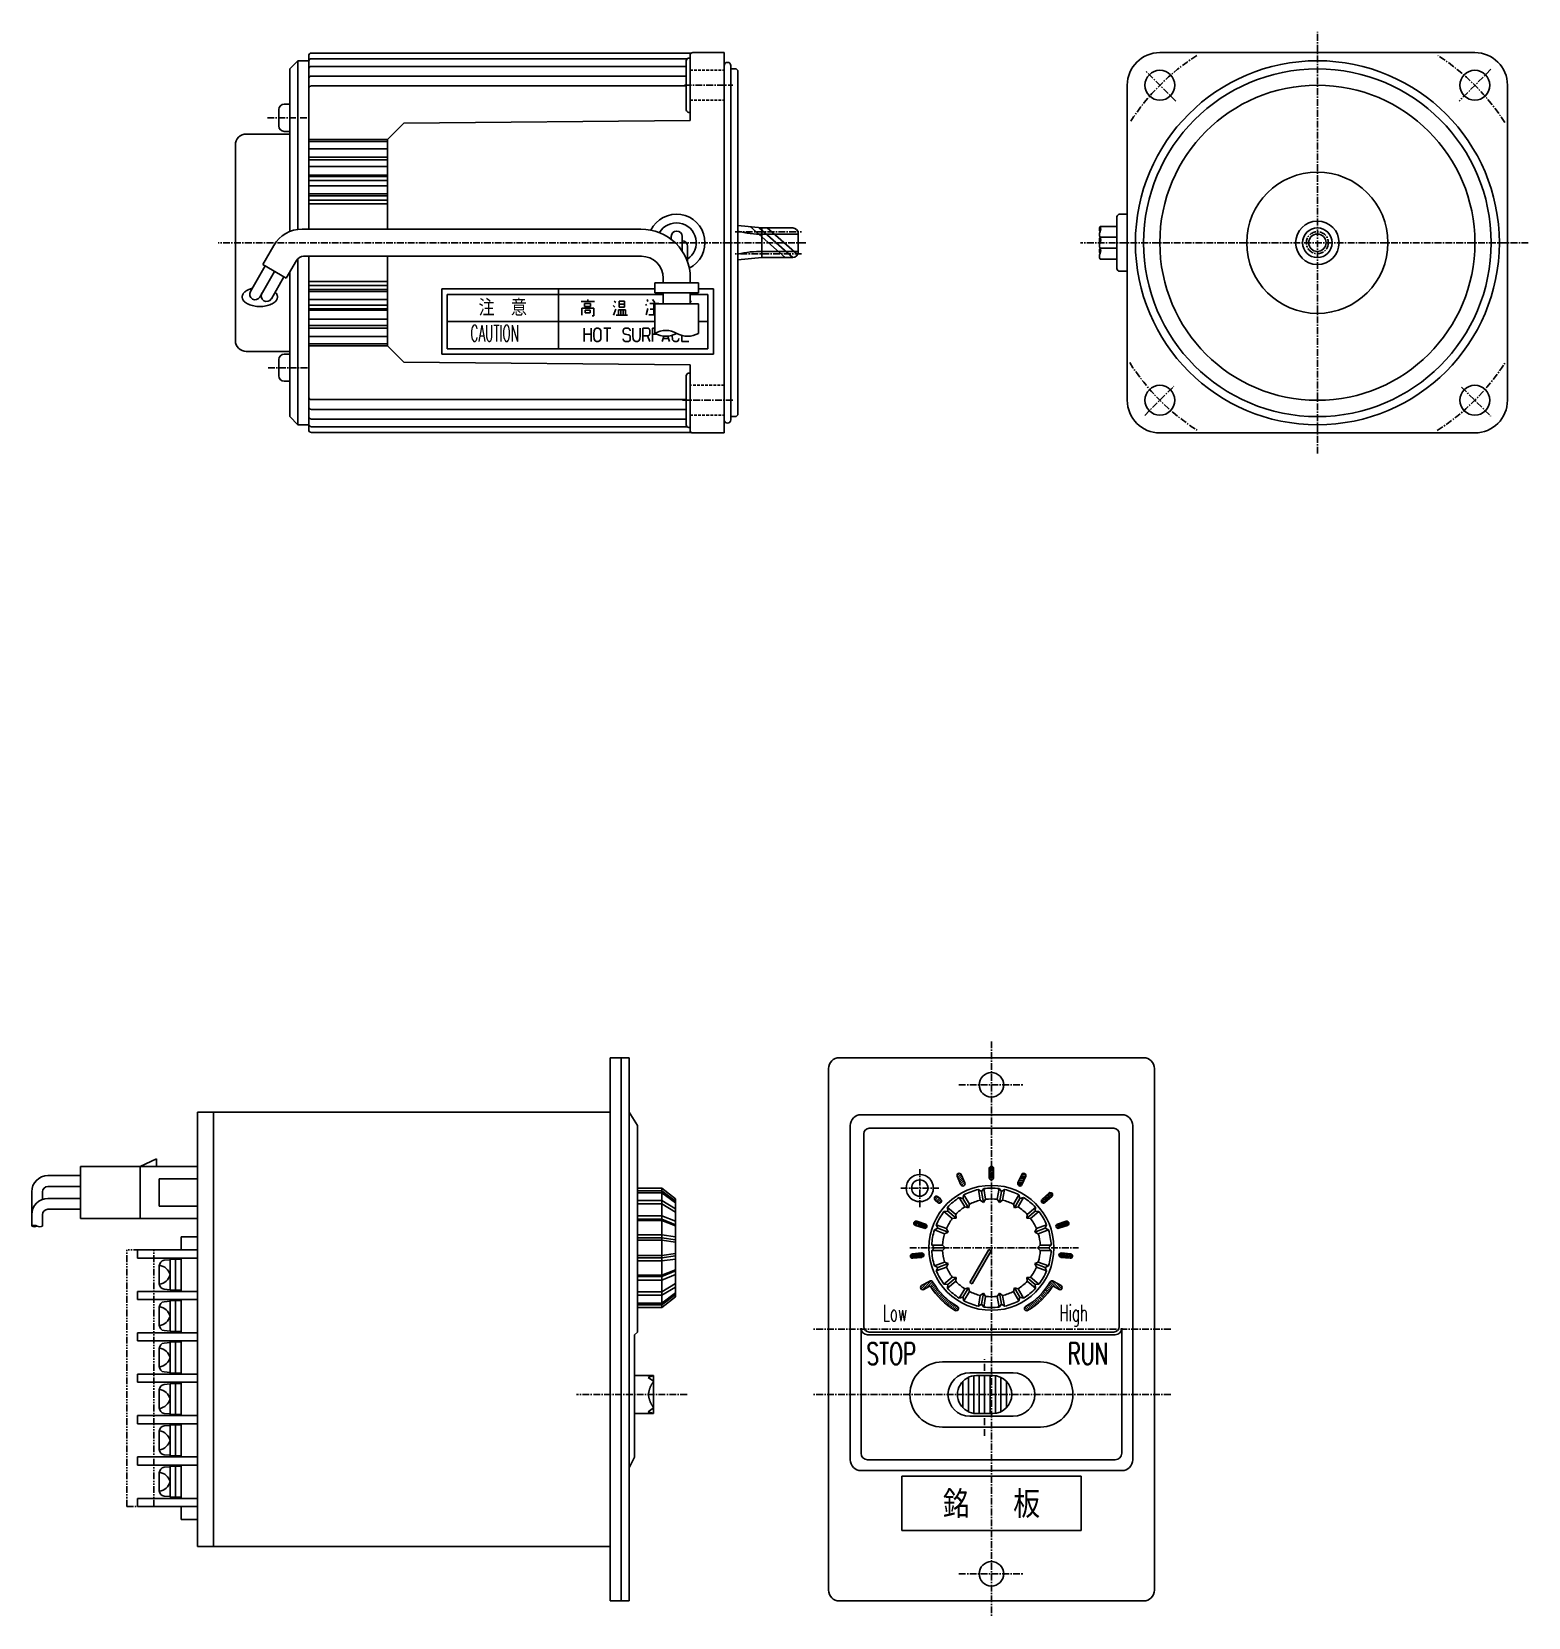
# Model space of a CAD drawing. Extents: x 10 to 447, y 10 to 423.
# Drawn here: x 171.7 to 447.2, y 131.6 to 423.5 of the extents above; entities that cross this region are included whole.
import ezdxf
from ezdxf.enums import TextEntityAlignment as Align

# ---------------------------------------------------------------- set-up
doc = ezdxf.new("R2010")
doc.units = 0
for name, pattern in [('CENTER', [2, 1.25, -0.25, 0.25, -0.25]), ('DASHED', [0.75, 0.5, -0.25]), ('PHANTOM', [2.5, 1.25, -0.25, 0.25, -0.25, 0.25, -0.25])]:
    doc.linetypes.add(name, pattern=pattern)
doc.layers.get('0').update_dxf_attribs({"linetype": 'CONTINUOUS'})
doc.layers.add('CENTER', color=1, linetype='CENTER')
doc.styles.get("Standard").update_dxf_attribs({"font": 'txt.shx', "bigfont": 'bigfont.shx'})

msp = doc.modelspace()

# ---------------------------------------------------------------- linework, layer by layer
at = {"color": 7, "linetype": 'CONTINUOUS'}
for p, q in [((220.72, 418.13), (219.22, 416.63)), ((220.72, 418.13), (220.72, 387.08)), ((220.72, 418.13), (222.72, 418.13)), ((222.72, 419.05), (222.72, 387.13)), ((223.22, 419.55), (293.16, 419.55)), ((292.4, 418.5), (223.22, 418.5)), ((292.22, 418.12), (292.22, 409.12)), ((292.92, 418.62), (292.72, 418.62)), ((292.92, 419.13), (292.92, 407.13)), ((299.22, 419.63), (293.42, 419.63)), ((299.22, 349.63), (299.22, 419.63)), ((379.41, 419.63), (437.41, 419.63)), ((219.22, 386.68), (219.22, 416.63)), ((223.22, 417.08), (292.22, 417.08)), ((292.22, 415.31), (223.22, 415.31)), ((300.42, 417.23), (300.42, 352.03)), ((301.42, 416.63), (300.42, 416.63)), ((301.72, 416.33), (301.42, 416.63)), ((301.72, 416.33), (301.72, 352.93)), ((292.22, 413.51), (223.22, 413.51)), ((373.41, 355.63), (373.41, 413.63)), ((443.41, 413.63), (443.41, 355.63)), ((217.22, 406.13), (217.22, 409.13)), ((219.22, 410.13), (218.22, 410.13)), ((292.92, 408.62), (292.72, 408.62)), ((237.22, 403.63), (240.22, 406.63)), ((292.92, 407.13), (240.22, 406.63)), ((219.22, 404.63), (211.22, 404.63)), ((218.22, 405.13), (219.22, 405.13)), ((237.22, 403.62), (222.72, 403.62)), ((237.22, 403.24), (222.72, 403.24)), ((237.22, 403.63), (237.22, 387.13)), ((209.22, 366.63), (209.22, 402.63)), ((237.22, 401.89), (222.72, 401.89)), ((237.22, 400.37), (222.72, 400.37)), ((237.22, 399.88), (222.72, 399.88)), ((237.22, 398.67), (222.72, 398.67)), ((237.22, 397.07), (222.72, 397.07)), ((237.22, 396.81), (222.72, 396.81)), ((237.22, 396.09), (222.72, 396.09)), ((237.22, 395.08), (222.72, 395.08)), ((237.22, 393.61), (222.72, 393.61)), ((237.22, 393.26), (222.72, 393.26)), ((237.22, 392.48), (222.72, 392.48)), ((237.22, 391.78), (222.72, 391.78)), ((371.51, 379.88), (371.51, 389.38)), ((373.41, 389.88), (372.01, 389.88)), ((221.5, 387.13), (283.89, 387.13)), ((289.47, 385.79), (289.47, 385.25)), ((291.47, 383.1), (291.47, 385.79)), ((306.12, 387.35), (301.72, 387.78)), ((306.12, 387.35), (306.12, 381.91)), ((306.12, 387.35), (311.82, 387.35)), ((312.82, 386.35), (312.82, 382.91)), ((371.51, 387.63), (368.41, 387.63)), ((371.51, 385.63), (368.41, 385.63)), ((214.27, 380.6), (216.3, 384.13)), ((292.47, 384.01), (292.47, 381.09)), ((368.41, 383.63), (371.51, 383.63)), ((211.98, 375.64), (214.7, 380.35)), ((214.27, 380.6), (218.6, 378.1)), ((218.6, 378.1), (220.49, 381.38)), ((220.72, 381.69), (220.72, 351.13)), ((221.79, 382.13), (283.97, 382.13)), ((222.72, 382.13), (222.72, 350.21)), ((237.22, 382.13), (237.22, 365.63)), ((301.72, 381.47), (306.12, 381.91)), ((306.12, 381.91), (311.82, 381.91)), ((368.41, 381.63), (371.51, 381.63)), ((213.71, 374.64), (216.43, 379.35)), ((218.17, 378.35), (215.84, 374.32)), ((219.22, 352.63), (219.22, 379.19)), ((222.72, 377.47), (237.22, 377.47)), ((222.72, 376.78), (237.22, 376.78)), ((286.47, 377.24), (294.47, 377.24)), ((286.47, 375.41), (286.47, 377.24)), ((287.97, 378.13), (287.97, 377.24)), ((292.97, 378.13), (292.97, 377.24)), ((294.47, 375.41), (294.47, 377.24)), ((373.41, 379.38), (372.01, 379.38)), ((222.72, 376), (237.22, 376)), ((222.72, 375.64), (237.22, 375.64)), ((222.72, 374.17), (237.22, 374.17)), ((247.22, 364.13), (247.22, 376.13)), ((247.22, 376.13), (286.47, 376.13)), ((248.22, 365.13), (248.22, 375.13)), ((248.22, 375.13), (287.97, 375.13)), ((286.47, 375.41), (294.47, 375.41)), ((287.97, 373.41), (287.97, 375.41)), ((292.97, 373.41), (292.97, 375.41)), ((292.97, 375.13), (296.22, 375.13)), ((294.47, 376.13), (297.22, 376.13)), ((296.22, 365.13), (296.22, 375.13)), ((297.22, 376.13), (297.22, 364.13)), ((222.72, 373.16), (237.22, 373.16)), ((222.72, 372.45), (237.22, 372.45)), ((222.72, 372.19), (237.22, 372.19)), ((286.47, 367.95), (286.47, 373.41)), ((286.47, 373.41), (294.47, 373.41)), ((294.47, 367.95), (294.47, 373.41)), ((222.72, 370.59), (237.22, 370.59)), ((222.72, 369.38), (237.22, 369.38)), ((222.72, 368.89), (237.22, 368.89)), ((294.47, 370.13), (296.22, 370.13)), ((222.72, 367.36), (237.22, 367.36)), ((222.72, 366.01), (237.22, 366.01)), ((222.72, 365.63), (237.22, 365.63)), ((237.22, 365.63), (240.22, 362.63)), ((296.22, 365.13), (248.22, 365.13)), ((219.22, 364.63), (211.22, 364.63)), ((217.22, 360.13), (217.22, 363.13)), ((218.22, 364.13), (219.22, 364.13)), ((240.22, 362.63), (292.92, 362.13)), ((297.22, 364.13), (247.22, 364.13)), ((292.92, 350.13), (292.92, 362.13)), ((219.22, 359.13), (218.22, 359.13)), ((292.22, 360.14), (292.22, 351.14)), ((292.72, 360.64), (292.92, 360.64)), ((292.22, 355.75), (223.22, 355.75)), ((292.22, 353.94), (223.22, 353.94)), ((219.22, 352.63), (220.72, 351.13)), ((222.72, 351.13), (220.72, 351.13)), ((223.21, 352.18), (292.22, 352.18)), ((223.21, 350.76), (292.4, 350.76)), ((292.72, 350.64), (292.92, 350.64)), ((300.42, 352.63), (301.42, 352.63)), ((301.72, 352.93), (301.42, 352.63)), ((223.21, 349.71), (293.16, 349.71)), ((299.22, 349.63), (293.42, 349.63)), ((437.41, 349.63), (379.41, 349.63)), ((281.72, 234.63), (278.22, 234.63)), ((278.22, 234.63), (278.22, 134.63)), ((280.22, 234.63), (280.22, 134.63)), ((281.72, 134.63), (281.72, 234.63)), ((376.41, 234.63), (320.41, 234.63)), ((318.41, 232.63), (318.41, 136.63)), ((378.41, 136.63), (378.41, 232.63)), ((278.22, 224.63), (202.22, 224.63)), ((202.22, 224.63), (202.22, 144.63)), ((205.22, 224.63), (205.22, 144.63)), ((281.72, 224.63), (283.22, 222.13)), ((283.22, 222.13), (283.22, 184.13)), ((322.41, 222.13), (322.41, 160.63)), ((324.41, 224.13), (372.41, 224.13)), ((374.41, 222.13), (374.41, 160.63)), ((324.91, 220.63), (324.91, 185.13)), ((370.91, 221.63), (325.91, 221.63)), ((371.91, 220.63), (371.91, 185.13)), ((194.72, 216.03), (191.72, 214.63)), ((194.72, 214.63), (194.72, 216.03)), ((180.72, 214.63), (191.72, 214.63)), ((180.72, 205.03), (180.72, 214.63)), ((202.22, 214.63), (191.72, 214.63)), ((191.72, 205.03), (191.72, 214.63)), ((342.08, 212.87), (342.57, 213.35)), ((342.21, 212.57), (342.81, 213.18)), ((343.53, 211.57), (342.84, 213.13)), ((348.01, 214.3), (348.65, 214.54)), ((348.01, 213.97), (348.81, 214.28)), ((348.01, 212.53), (348.01, 214.23)), ((348.01, 213.65), (348.81, 213.96)), ((348.01, 213.33), (348.81, 213.64)), ((348.01, 213.01), (348.81, 213.32)), ((348.81, 212.53), (348.81, 214.23)), ((353.29, 211.57), (353.98, 213.13)), ((354.02, 213.19), (354.7, 213.15)), ((174.72, 212.93), (180.72, 212.93)), ((180.72, 210.93), (174.72, 210.93)), ((195.22, 212.33), (202.22, 212.33)), ((195.22, 207.33), (195.22, 212.33)), ((280.22, 188.63), (280.22, 210.63)), ((283.22, 210.63), (287.72, 210.63)), ((287.72, 210.63), (290.22, 208.63)), ((287.72, 188.63), (287.72, 210.63)), ((342.8, 211.25), (342.1, 212.8)), ((342.34, 212.28), (342.94, 212.88)), ((342.47, 211.98), (343.08, 212.59)), ((342.6, 211.69), (343.21, 212.3)), ((342.73, 211.4), (343.34, 212)), ((342.88, 211.12), (343.47, 211.71)), ((343.2, 211.01), (343.56, 211.37)), ((346.01, 210.36), (346.36, 208.39)), ((346.58, 209.97), (346.01, 210.36)), ((346.99, 210.54), (346.58, 209.97)), ((347.34, 208.56), (346.99, 210.54)), ((348.01, 212.69), (348.81, 212.99)), ((348.04, 212.38), (348.81, 212.67)), ((348.28, 212.15), (348.76, 212.33)), ((349.82, 210.54), (349.48, 208.56)), ((350.23, 209.97), (349.82, 210.54)), ((350.81, 210.36), (350.23, 209.97)), ((350.46, 208.39), (350.81, 210.36)), ((353.26, 211.43), (354.08, 211.38)), ((353.35, 211.72), (354.21, 211.68)), ((353.38, 211.12), (353.89, 211.09)), ((353.49, 212.01), (354.34, 211.97)), ((353.62, 212.31), (354.47, 212.26)), ((353.75, 212.6), (354.6, 212.56)), ((353.88, 212.9), (354.73, 212.85)), ((354.02, 211.25), (354.71, 212.8)), ((171.72, 203.64), (171.72, 209.93)), ((173.72, 209.93), (173.72, 208.56)), ((180.72, 208.73), (174.72, 208.73)), ((195.22, 207.33), (202.22, 207.33)), ((283.22, 210.12), (287.72, 210.12)), ((283.22, 209.78), (287.72, 209.78)), ((283.22, 208.37), (287.72, 208.37)), ((283.22, 207.72), (287.72, 207.72)), ((287.72, 210.12), (290.22, 208.24)), ((287.72, 209.78), (290.22, 207.9)), ((287.72, 208.37), (290.22, 206.83)), ((287.72, 207.72), (290.22, 206.19)), ((290.22, 208.63), (290.22, 190.63)), ((337.9, 208.7), (338.32, 209.12)), ((338.03, 208.43), (338.55, 207.96)), ((338.04, 208.42), (338.61, 208.99)), ((338.27, 208.22), (338.83, 208.79)), ((338.49, 208.02), (339.06, 208.58)), ((338.57, 209.02), (339.09, 208.56)), ((338.76, 207.86), (339.22, 208.32)), ((342.48, 208.89), (343.48, 207.16)), ((343.16, 208.72), (342.48, 208.89)), ((343.35, 209.39), (343.16, 208.72)), ((344.16, 206.99), (343.16, 208.72)), ((344.35, 207.66), (343.35, 209.39)), ((344.35, 207.66), (344.16, 206.99)), ((346.93, 208), (346.36, 208.39)), ((346.93, 208), (346.58, 209.97)), ((347.34, 208.56), (346.93, 208)), ((349.88, 208), (349.48, 208.56)), ((349.88, 208), (350.23, 209.97)), ((350.46, 208.39), (349.88, 208)), ((353.47, 209.39), (352.47, 207.66)), ((352.66, 206.99), (352.47, 207.66)), ((352.66, 206.99), (353.66, 208.72)), ((353.33, 207.16), (354.34, 208.89)), ((353.66, 208.72), (353.47, 209.39)), ((354.34, 208.89), (353.66, 208.72)), ((357.63, 208.1), (358.08, 207.87)), ((357.64, 208.43), (358.37, 208.06)), ((357.73, 208.56), (358.99, 209.69)), ((357.85, 208.66), (358.61, 208.27)), ((358.09, 208.88), (358.85, 208.49)), ((358.26, 207.96), (359.53, 209.1)), ((358.32, 209.09), (359.09, 208.7)), ((358.56, 209.31), (359.33, 208.92)), ((358.8, 209.52), (359.57, 209.13)), ((359.05, 209.74), (359.66, 209.42)), ((173.72, 203.64), (173.72, 205.73)), ((180.72, 206.73), (174.72, 206.73)), ((191.72, 205.03), (180.72, 205.03)), ((191.72, 205.03), (202.22, 205.03)), ((283.22, 205.55), (287.72, 205.55)), ((283.22, 204.88), (287.72, 204.88)), ((283.22, 204.69), (287.72, 204.69)), ((287.72, 205.55), (290.22, 204.55)), ((287.72, 204.88), (290.22, 203.88)), ((287.72, 204.69), (290.22, 203.69)), ((334.33, 203.79), (334.3, 204.47)), ((334.64, 203.68), (334.6, 204.54)), ((336.26, 203.99), (334.65, 204.52)), ((334.95, 203.58), (334.9, 204.44)), ((335.25, 203.48), (335.21, 204.34)), ((340.36, 206.38), (339.67, 206.31)), ((339.67, 206.31), (341.2, 205.02)), ((340.31, 207.07), (340.36, 206.38)), ((341.85, 205.79), (340.31, 207.07)), ((341.9, 205.09), (340.36, 206.38)), ((341.9, 205.09), (341.2, 205.02)), ((341.85, 205.79), (341.9, 205.09)), ((344.16, 206.99), (343.48, 207.16)), ((353.33, 207.16), (352.66, 206.99)), ((354.92, 205.09), (356.45, 206.38)), ((354.92, 205.09), (354.97, 205.79)), ((355.61, 205.02), (354.92, 205.09)), ((356.5, 207.07), (354.97, 205.79)), ((355.61, 205.02), (357.15, 206.31)), ((356.45, 206.38), (356.5, 207.07)), ((357.15, 206.31), (356.45, 206.38)), ((360.55, 203.99), (362.17, 204.52)), ((361.62, 204.34), (362.16, 203.68)), ((361.93, 204.44), (362.47, 203.77)), ((362.24, 204.53), (362.67, 204)), ((199.22, 201.63), (199.22, 199.24)), ((202.22, 201.63), (199.22, 201.63)), ((283.22, 202.03), (287.72, 202.03)), ((283.22, 201.45), (287.72, 201.45)), ((287.72, 202.03), (290.22, 201.68)), ((287.72, 201.45), (290.22, 201.1)), ((336.02, 203.23), (334.4, 203.76)), ((335.56, 203.38), (335.51, 204.24)), ((335.86, 203.28), (335.82, 204.14)), ((336.17, 203.21), (336.12, 204.04)), ((336.46, 203.38), (336.43, 203.88)), ((338.54, 203.22), (337.91, 202.92)), ((337.91, 202.92), (339.79, 202.23)), ((338.25, 203.86), (338.54, 203.22)), ((340.13, 203.17), (338.25, 203.86)), ((340.42, 202.53), (338.54, 203.22)), ((340.42, 202.53), (339.79, 202.23)), ((340.13, 203.17), (340.42, 202.53)), ((356.4, 202.53), (358.28, 203.22)), ((356.4, 202.53), (356.68, 203.17)), ((357.02, 202.23), (356.4, 202.53)), ((358.56, 203.86), (356.68, 203.17)), ((357.02, 202.23), (358.91, 202.92)), ((358.28, 203.22), (358.56, 203.86)), ((358.91, 202.92), (358.28, 203.22)), ((360.28, 203.62), (360.6, 203.22)), ((360.42, 203.92), (360.94, 203.28)), ((360.71, 204.04), (361.25, 203.38)), ((360.8, 203.23), (362.42, 203.76)), ((361.01, 204.14), (361.55, 203.48)), ((361.32, 204.24), (361.86, 203.58)), ((202.22, 199.24), (191.22, 199.24)), ((191.22, 199.24), (191.22, 197.74)), ((283.22, 201.04), (287.72, 201.04)), ((287.72, 201.04), (290.22, 200.7)), ((287.72, 198.21), (290.22, 198.56)), ((334.18, 197.73), (333.79, 198.49)), ((335.54, 198.68), (333.85, 198.5)), ((334.5, 197.76), (334.11, 198.53)), ((334.82, 197.8), (334.43, 198.56)), ((335.14, 197.83), (334.75, 198.59)), ((335.46, 197.86), (335.07, 198.63)), ((335.77, 197.93), (335.39, 198.66)), ((335.97, 198.19), (335.74, 198.64)), ((337.42, 200.13), (337.91, 199.63)), ((339.42, 200.13), (337.42, 200.13)), ((337.91, 199.63), (337.42, 199.13)), ((337.42, 199.13), (339.42, 199.13)), ((339.91, 199.63), (337.91, 199.63)), ((339.42, 200.13), (339.91, 199.63)), ((339.91, 199.63), (339.42, 199.13)), ((347.94, 199.32), (344.44, 193.26)), ((344.87, 193.01), (348.37, 199.07)), ((348.37, 199.07), (347.94, 199.32)), ((356.91, 199.63), (357.39, 200.13)), ((357.39, 199.13), (356.91, 199.63)), ((356.91, 199.63), (358.91, 199.63)), ((359.4, 200.13), (357.39, 200.13)), ((357.39, 199.13), (359.4, 199.13)), ((358.91, 199.63), (359.4, 200.13)), ((359.4, 199.13), (358.91, 199.63)), ((361.13, 198.66), (361.34, 197.87)), ((361.28, 198.68), (362.97, 198.5)), ((361.44, 198.66), (361.66, 197.83)), ((361.76, 198.63), (361.98, 197.8)), ((362.08, 198.59), (362.3, 197.76)), ((362.4, 198.56), (362.62, 197.73)), ((362.72, 198.53), (362.94, 197.7)), ((363.04, 198.49), (363.22, 197.82)), ((191.22, 197.74), (202.22, 197.74)), ((195.22, 193.02), (195.22, 196.34)), ((196.14, 197.33), (197.22, 197.43)), ((197.22, 191.82), (197.22, 197.54)), ((199.22, 197.54), (197.22, 197.54)), ((198.22, 191.82), (198.22, 197.54)), ((199.22, 197.74), (199.22, 191.62)), ((283.22, 198.21), (287.72, 198.21)), ((283.22, 197.8), (287.72, 197.8)), ((283.22, 197.23), (287.72, 197.23)), ((287.72, 197.8), (290.22, 198.15)), ((287.72, 197.23), (290.22, 197.57)), ((287.72, 194.57), (290.22, 195.57)), ((333.86, 197.7), (333.55, 198.31)), ((335.62, 197.88), (333.93, 197.7)), ((339.79, 197.02), (337.91, 196.34)), ((337.91, 196.34), (338.54, 196.04)), ((338.25, 195.4), (340.13, 196.08)), ((338.54, 196.04), (338.25, 195.4)), ((340.42, 196.72), (338.54, 196.04)), ((339.79, 197.02), (340.42, 196.72)), ((340.42, 196.72), (340.13, 196.08)), ((356.4, 196.72), (357.02, 197.02)), ((356.68, 196.08), (356.4, 196.72)), ((356.4, 196.72), (358.27, 196.04)), ((356.68, 196.08), (358.56, 195.4)), ((358.9, 196.34), (357.02, 197.02)), ((358.27, 196.04), (358.9, 196.34)), ((358.56, 195.4), (358.27, 196.04)), ((360.88, 198.45), (361.01, 197.95)), ((361.2, 197.88), (362.89, 197.7)), ((283.22, 194.57), (287.72, 194.57)), ((283.22, 194.38), (287.72, 194.38)), ((283.22, 193.7), (287.72, 193.7)), ((287.72, 194.38), (290.22, 195.38)), ((287.72, 193.7), (290.22, 194.7)), ((287.72, 191.53), (290.22, 193.06)), ((335.39, 192.47), (335.64, 192.72)), ((335.44, 192.09), (336.64, 193.3)), ((337.04, 193.52), (335.56, 192.67)), ((335.7, 191.93), (337.33, 193.56)), ((337.1, 192.63), (335.96, 191.98)), ((336.46, 192.27), (337.58, 193.38)), ((337.16, 192.54), (337.74, 193.12)), ((337.32, 192.28), (337.9, 192.86)), ((341.2, 194.23), (339.67, 192.95)), ((339.67, 192.95), (340.36, 192.88)), ((340.31, 192.18), (341.85, 193.47)), ((340.36, 192.88), (340.31, 192.18)), ((341.9, 194.16), (340.36, 192.88)), ((341.2, 194.23), (341.9, 194.16)), ((341.9, 194.16), (341.85, 193.47)), ((344.87, 193.01), (344.44, 193.26)), ((354.92, 194.16), (355.61, 194.23)), ((354.97, 193.47), (354.92, 194.16)), ((354.92, 194.16), (356.45, 192.88)), ((354.97, 193.47), (356.5, 192.18)), ((357.15, 192.95), (355.61, 194.23)), ((356.45, 192.88), (357.15, 192.95)), ((356.5, 192.18), (356.45, 192.88)), ((359.49, 192.28), (358.91, 192.86)), ((359.66, 192.54), (359.08, 193.12)), ((360.35, 192.27), (359.24, 193.38)), ((361.11, 191.93), (359.48, 193.56)), ((359.72, 192.63), (360.85, 191.98)), ((359.78, 193.52), (361.25, 192.67)), ((361.38, 192.09), (360.17, 193.3)), ((361.42, 192.47), (361.18, 192.72)), ((191.22, 191.62), (191.22, 190.12)), ((202.22, 191.62), (191.22, 191.62)), ((191.22, 190.12), (202.22, 190.12)), ((196.14, 192.02), (197.22, 191.93)), ((196.14, 189.71), (197.22, 189.81)), ((197.22, 191.82), (199.22, 191.82)), ((197.22, 184.2), (197.22, 189.92)), ((199.22, 189.92), (197.22, 189.92)), ((198.22, 184.2), (198.22, 189.92)), ((199.22, 190.12), (199.22, 184)), ((283.22, 191.53), (287.72, 191.53)), ((283.22, 190.89), (287.72, 190.89)), ((287.72, 190.89), (290.22, 192.42)), ((287.72, 189.47), (290.22, 191.35)), ((287.72, 189.13), (290.22, 191.01)), ((287.72, 188.63), (290.22, 190.63)), ((337.5, 192.03), (338.07, 192.6)), ((337.67, 191.78), (338.24, 192.35)), ((337.85, 191.54), (338.42, 192.11)), ((338.04, 191.3), (338.61, 191.87)), ((338.23, 191.07), (338.8, 191.63)), ((338.43, 190.84), (338.99, 191.4)), ((338.63, 190.61), (339.2, 191.18)), ((338.83, 190.4), (339.4, 190.96)), ((339.05, 190.18), (339.61, 190.75)), ((339.26, 189.97), (339.83, 190.54)), ((339.48, 189.77), (340.05, 190.34)), ((339.71, 189.57), (340.27, 190.14)), ((339.94, 189.38), (340.5, 189.94)), ((340.17, 189.19), (340.74, 189.76)), ((343.48, 192.09), (342.48, 190.36)), ((342.48, 190.36), (343.16, 190.53)), ((344.16, 192.27), (343.16, 190.53)), ((343.16, 190.53), (343.35, 189.86)), ((343.35, 189.86), (344.35, 191.59)), ((343.48, 192.09), (344.16, 192.27)), ((344.16, 192.27), (344.35, 191.59)), ((346.36, 190.86), (346.01, 188.89)), ((346.36, 190.86), (346.93, 191.26)), ((346.93, 191.26), (346.58, 189.29)), ((346.93, 191.26), (347.34, 190.69)), ((346.99, 188.72), (347.34, 190.69)), ((349.48, 190.69), (349.88, 191.26)), ((349.48, 190.69), (349.82, 188.72)), ((349.88, 191.26), (350.46, 190.86)), ((349.88, 191.26), (350.23, 189.29)), ((350.81, 188.89), (350.46, 190.86)), ((352.47, 191.59), (352.66, 192.27)), ((352.47, 191.59), (353.47, 189.86)), ((352.66, 192.27), (353.33, 192.09)), ((352.66, 192.27), (353.66, 190.53)), ((354.34, 190.36), (353.33, 192.09)), ((353.47, 189.86), (353.66, 190.53)), ((353.66, 190.53), (354.34, 190.36)), ((356.65, 189.19), (356.08, 189.76)), ((356.88, 189.38), (356.31, 189.94)), ((357.11, 189.57), (356.54, 190.14)), ((357.34, 189.77), (356.77, 190.34)), ((357.56, 189.97), (356.99, 190.54)), ((357.77, 190.18), (357.21, 190.75)), ((357.98, 190.4), (357.42, 190.96)), ((358.19, 190.61), (357.62, 191.18)), ((358.39, 190.84), (357.82, 191.4)), ((358.59, 191.07), (358.02, 191.63)), ((358.78, 191.3), (358.21, 191.87)), ((358.96, 191.54), (358.39, 192.11)), ((359.14, 191.78), (358.57, 192.35)), ((359.32, 192.03), (358.75, 192.6)), ((195.22, 185.4), (195.22, 188.72)), ((283.22, 189.47), (287.72, 189.47)), ((283.22, 189.13), (287.72, 189.13)), ((283.22, 188.63), (287.72, 188.63)), ((340.41, 189), (340.98, 189.57)), ((340.65, 188.82), (341.23, 189.4)), ((340.9, 188.65), (341.48, 189.22)), ((341.16, 188.48), (341.74, 189.06)), ((341.42, 188.31), (342, 188.9)), ((341.68, 188.15), (342.25, 188.72)), ((342.01, 188.06), (342.35, 188.4)), ((346.01, 188.89), (346.58, 189.29)), ((346.58, 189.29), (346.99, 188.72)), ((349.82, 188.72), (350.23, 189.29)), ((350.23, 189.29), (350.81, 188.89)), ((354.8, 188.06), (354.46, 188.4)), ((355.13, 188.15), (354.56, 188.72)), ((355.4, 188.31), (354.82, 188.9)), ((355.66, 188.48), (355.08, 189.06)), ((355.91, 188.65), (355.34, 189.22)), ((356.16, 188.82), (355.59, 189.4)), ((356.41, 189), (355.83, 189.57)), ((191.22, 184), (191.22, 182.5)), ((202.22, 184), (191.22, 184)), ((196.14, 184.4), (197.22, 184.31)), ((197.22, 184.2), (199.22, 184.2)), ((202.22, 186.63), (202.22, 184.63)), ((283.22, 184.13), (282.72, 183.63)), ((324.41, 161.83), (324.41, 184.83)), ((325.91, 184.13), (370.91, 184.13)), ((372.41, 184.83), (372.41, 161.83)), ((191.22, 182.5), (202.22, 182.5)), ((195.22, 177.78), (195.22, 181.1)), ((196.14, 182.09), (197.22, 182.19)), ((197.22, 176.58), (197.22, 182.3)), ((199.22, 182.3), (197.22, 182.3)), ((198.22, 176.58), (198.22, 182.3)), ((199.22, 182.5), (199.22, 176.38)), ((282.72, 183.63), (282.72, 161.13)), ((371.21, 183.63), (325.61, 183.63)), ((339.41, 178.63), (357.41, 178.63)), ((191.22, 176.38), (191.22, 174.88)), ((202.22, 176.38), (191.22, 176.38)), ((196.14, 176.78), (197.22, 176.69)), ((197.22, 176.58), (199.22, 176.58)), ((286.22, 176.13), (282.72, 176.13)), ((285.22, 175.79), (286.22, 176.13)), ((286.22, 175.08), (285.22, 175.79)), ((286.22, 176.13), (286.22, 169.13)), ((344.16, 169.46), (344.16, 175.79)), ((344.41, 176.63), (352.41, 176.63)), ((345.16, 169.16), (345.16, 176.09)), ((345.66, 176.13), (348.66, 176.13)), ((346.16, 169.13), (346.16, 176.13)), ((347.16, 169.13), (347.16, 176.13)), ((348.16, 169.13), (348.16, 176.13)), ((349.16, 169.16), (349.16, 176.09)), ((350.16, 169.46), (350.16, 175.79)), ((191.22, 174.88), (202.22, 174.88)), ((195.22, 170.16), (195.22, 173.48)), ((196.14, 174.47), (197.22, 174.57)), ((197.22, 168.96), (197.22, 174.68)), ((199.22, 174.68), (197.22, 174.68)), ((198.22, 168.96), (198.22, 174.68)), ((199.22, 174.88), (199.22, 168.76)), ((343.16, 170.18), (343.16, 175.08)), ((351.16, 175.08), (351.16, 170.18)), ((286.22, 170.18), (285.22, 169.46)), ((285.22, 169.46), (286.22, 169.13)), ((191.22, 168.76), (191.22, 167.26)), ((202.22, 168.76), (191.22, 168.76)), ((191.22, 167.26), (202.22, 167.26)), ((196.14, 169.16), (197.22, 169.07)), ((196.14, 166.85), (197.22, 166.95)), ((197.22, 168.96), (199.22, 168.96)), ((197.22, 161.34), (197.22, 167.06)), ((199.22, 167.06), (197.22, 167.06)), ((198.22, 161.34), (198.22, 167.06)), ((199.22, 167.26), (199.22, 161.14)), ((286.22, 169.13), (282.72, 169.13)), ((339.41, 166.63), (357.41, 166.63)), ((344.41, 168.63), (352.41, 168.63)), ((345.66, 169.13), (348.66, 169.13)), ((195.22, 162.54), (195.22, 165.86)), ((202.22, 161.14), (191.22, 161.14)), ((191.22, 161.14), (191.22, 159.64)), ((196.14, 161.54), (197.22, 161.45)), ((197.22, 161.34), (199.22, 161.34)), ((282.72, 161.13), (281.72, 159.13)), ((325.61, 160.63), (371.21, 160.63)), ((191.22, 159.64), (202.22, 159.64)), ((195.22, 154.92), (195.22, 158.24)), ((196.14, 159.23), (197.22, 159.33)), ((197.22, 153.72), (197.22, 159.44)), ((199.22, 159.44), (197.22, 159.44)), ((198.22, 153.72), (198.22, 159.44)), ((199.22, 159.64), (199.22, 153.52)), ((324.41, 158.63), (372.41, 158.63)), ((364.91, 157.63), (331.91, 157.63)), ((331.91, 157.63), (331.91, 147.63)), ((364.91, 157.63), (364.91, 147.63)), ((202.22, 153.52), (191.22, 153.52)), ((191.22, 152.02), (191.22, 153.52)), ((191.22, 152.02), (202.22, 152.02)), ((196.14, 153.92), (197.22, 153.83)), ((197.22, 153.72), (199.22, 153.72)), ((199.22, 152.02), (199.22, 149.63)), ((202.22, 149.63), (199.22, 149.63)), ((331.91, 147.63), (364.91, 147.63)), ((202.22, 144.63), (278.22, 144.63)), ((281.72, 134.63), (278.22, 134.63)), ((320.41, 134.63), (376.41, 134.63))]:
    msp.add_line(p, q, dxfattribs=at)
at = {"color": 3, "linetype": 'DASHED'}
for p, q in [((292.92, 416.37), (299.22, 416.37)), ((292.92, 410.87), (299.22, 410.87)), ((299.22, 358.39), (292.92, 358.39)), ((292.92, 352.89), (299.22, 352.89))]:
    msp.add_line(p, q, dxfattribs=at)
at = {"color": 3, "linetype": 'CONTINUOUS'}
for p, q in [((310.41, 381.91), (304.08, 387.53)), ((311.82, 381.91), (305.63, 387.4)), ((306.32, 386.22), (312.82, 386.22)), ((312.71, 382.45), (307.1, 387.35)), ((312.82, 383.03), (306.32, 383.03)), ((268.72, 376.13), (268.72, 365.13)), ((272.85, 373.81), (274.1, 373.81)), ((274.1, 374.18), (274.1, 373.81)), ((274.1, 373.81), (275.35, 373.81)), ((279.27, 373.62), (278.93, 373.9)), ((280.85, 373.9), (279.85, 373.9)), ((279.85, 373.9), (279.85, 373.34)), ((280.85, 373.34), (280.85, 373.9)), ((285.02, 374.18), (285.18, 373.81)), ((286.02, 374.18), (286.43, 373.62)), ((292.97, 373.81), (293.18, 373.81)), ((273.02, 372.59), (275.18, 372.59)), ((273.02, 371.28), (273.02, 372.59)), ((273.52, 373.43), (274.6, 373.43)), ((273.52, 372.87), (273.52, 373.43)), ((274.6, 372.87), (273.52, 372.87)), ((273.6, 372.21), (274.52, 372.21)), ((273.6, 371.75), (273.6, 372.21)), ((274.52, 371.75), (273.6, 371.75)), ((274.52, 372.21), (274.52, 371.75)), ((274.6, 373.43), (274.6, 372.87)), ((275.18, 371.18), (274.93, 371.18)), ((275.18, 372.59), (275.18, 371.18)), ((279.1, 372.78), (278.77, 373.06)), ((278.85, 371.28), (279.27, 372.4)), ((279.35, 371.28), (279.77, 371.28)), ((279.77, 372.31), (280.18, 372.31)), ((279.77, 371.28), (279.77, 372.31)), ((279.77, 371.28), (280.18, 371.28)), ((279.85, 373.34), (279.85, 372.78)), ((279.85, 373.34), (280.85, 373.34)), ((279.85, 372.78), (280.85, 372.78)), ((280.18, 372.31), (281.02, 372.31)), ((280.18, 372.31), (280.18, 371.28)), ((280.18, 371.28), (281.43, 371.28)), ((280.6, 371.28), (280.6, 372.31)), ((280.85, 372.78), (280.85, 373.34)), ((281.02, 372.31), (281.02, 371.28)), ((284.93, 373.06), (284.77, 373.34)), ((284.85, 371.37), (285.18, 372.5)), ((285.35, 371.37), (286.27, 371.37)), ((286.27, 373.43), (285.52, 373.43)), ((285.6, 372.4), (286.47, 372.4)), ((286.27, 373.43), (286.27, 371.37)), ((287.18, 373.43), (286.27, 373.43)), ((286.27, 371.37), (286.47, 371.37)), ((248.22, 370.13), (286.47, 370.13)), ((273.42, 367.78), (273.42, 368.91)), ((273.42, 367.78), (274.72, 367.78)), ((273.42, 366.47), (273.42, 367.78)), ((274.72, 367.78), (274.72, 368.91)), ((274.72, 366.47), (274.72, 367.78)), ((275.22, 367.97), (275.27, 368.44)), ((275.22, 367.41), (275.22, 367.97)), ((275.27, 368.44), (275.37, 368.72)), ((275.37, 368.72), (275.47, 368.81)), ((275.47, 368.81), (275.72, 368.91)), ((275.72, 368.91), (276.02, 368.91)), ((276.02, 368.91), (276.27, 368.81)), ((276.27, 368.81), (276.37, 368.72)), ((276.37, 368.72), (276.47, 368.44)), ((276.47, 368.44), (276.52, 367.97)), ((276.52, 367.97), (276.52, 367.41)), ((277.02, 368.91), (277.67, 368.91)), ((277.67, 368.91), (278.32, 368.91)), ((277.67, 366.47), (277.67, 368.91)), ((280.62, 368.44), (280.67, 368.72)), ((280.62, 368.25), (280.62, 368.44)), ((280.67, 367.97), (280.62, 368.25)), ((280.67, 368.72), (280.72, 368.81)), ((280.77, 367.88), (280.67, 367.97)), ((280.72, 368.81), (280.97, 368.91)), ((280.97, 367.78), (280.77, 367.88)), ((280.97, 368.91), (281.52, 368.91)), ((281.57, 367.69), (280.97, 367.78)), ((281.52, 368.91), (281.72, 368.81)), ((281.72, 368.81), (281.82, 368.72)), ((281.82, 368.72), (281.87, 368.44)), ((282.42, 368.91), (282.42, 367.41)), ((283.72, 367.41), (283.72, 368.91)), ((284.22, 368.91), (285.22, 368.91)), ((284.22, 366.47), (284.22, 368.91)), ((285.22, 368.91), (285.42, 368.81)), ((285.42, 368.81), (285.47, 368.72)), ((285.47, 368.72), (285.52, 368.44)), ((285.52, 367.97), (285.47, 367.69)), ((285.52, 368.44), (285.52, 367.97)), ((286.02, 367.78), (286.02, 368.91)), ((286.02, 368.91), (286.47, 368.91)), ((286.02, 367.78), (286.79, 367.78)), ((286.02, 366.47), (286.02, 367.78)), ((275.27, 366.94), (275.22, 367.41)), ((275.37, 366.66), (275.27, 366.94)), ((275.47, 366.56), (275.37, 366.66)), ((275.72, 366.47), (275.47, 366.56)), ((276.02, 366.47), (275.72, 366.47)), ((276.27, 366.56), (276.02, 366.47)), ((276.37, 366.66), (276.27, 366.56)), ((276.47, 366.94), (276.37, 366.66)), ((276.52, 367.41), (276.47, 366.94)), ((280.62, 366.94), (280.67, 366.66)), ((280.67, 366.66), (280.77, 366.56)), ((280.77, 366.56), (280.97, 366.47)), ((280.97, 366.47), (281.57, 366.47)), ((281.77, 367.6), (281.57, 367.69)), ((281.57, 366.47), (281.77, 366.56)), ((281.87, 367.5), (281.77, 367.6)), ((281.77, 366.56), (281.87, 366.66)), ((281.92, 367.22), (281.87, 367.5)), ((281.87, 366.66), (281.92, 366.94)), ((281.92, 366.94), (281.92, 367.22)), ((282.42, 367.41), (282.47, 366.94)), ((282.47, 366.94), (282.57, 366.66)), ((282.57, 366.66), (282.67, 366.56)), ((282.67, 366.56), (282.92, 366.47)), ((282.92, 366.47), (283.22, 366.47)), ((283.22, 366.47), (283.47, 366.56)), ((283.47, 366.56), (283.57, 366.66)), ((283.57, 366.66), (283.67, 366.94)), ((283.67, 366.94), (283.72, 367.41)), ((285.07, 367.5), (284.22, 367.5)), ((285.07, 367.5), (285.52, 366.47)), ((285.22, 367.5), (285.07, 367.5)), ((285.42, 367.6), (285.22, 367.5)), ((285.47, 367.69), (285.42, 367.6)), ((287.82, 366.47), (287.97, 367.03)), ((287.97, 367.03), (288.08, 367.43)), ((287.97, 367.03), (288.97, 367.03)), ((288.86, 367.43), (288.97, 367.03)), ((288.97, 367.03), (289.12, 366.47)), ((289.62, 367.41), (289.62, 367.58)), ((289.67, 366.94), (289.62, 367.41)), ((289.72, 366.75), (289.67, 366.94)), ((289.87, 366.56), (289.72, 366.75)), ((290.12, 366.47), (289.87, 366.56)), ((290.47, 366.47), (290.12, 366.47)), ((290.72, 366.56), (290.47, 366.47)), ((290.82, 366.75), (290.72, 366.56)), ((290.87, 367.03), (290.82, 366.75)), ((291.42, 366.47), (291.42, 367.55)), ((292.72, 366.47), (291.42, 366.47))]:
    msp.add_line(p, q, dxfattribs=at)
at = {"color": 3, "linetype": 'PHANTOM'}
for p, q in [((189.22, 152.02), (189.22, 199.24)), ((194.22, 199.24), (189.22, 199.24)), ((194.22, 152.02), (194.22, 199.24)), ((189.22, 152.02), (194.22, 152.02))]:
    msp.add_line(p, q, dxfattribs=at)
at = {"color": 7, "linetype": 'CONTINUOUS'}
for points in [[(212.37, 376.27, 0.000595), (212.36, 376.26, 0.019029), (212.03, 376.17, 0.019755), (211.72, 376.05, 0.022099), (211.43, 375.91, 0.026691), (211.19, 375.76, 0.028266), (210.97, 375.59, 0.033319), (210.78, 375.41, 0.031412), (210.68, 375.27, 0.031429), (210.59, 375.12, 0.037943), (210.53, 374.97, 0.03805), (210.49, 374.82, 0.040855), (210.48, 374.66, 0.041132), (210.49, 374.51)], [(210.49, 374.51, 0.050552), (210.54, 374.3, 0.069706), (210.68, 374.05, 0.059134), (210.92, 373.77, 0.047234), (211.25, 373.52, 0.038209), (211.65, 373.3, 0.031936), (212.11, 373.13, 0.027792), (212.62, 373, 0.025239), (213.16, 372.92, 0.023925), (213.72, 372.9, 0.023671), (214.29, 372.92, 0.024441), (214.83, 373, 0.026341), (215.34, 373.13, 0.029638), (215.8, 373.3, 0.034786), (216.2, 373.52, 0.042416), (216.53, 373.77, 0.053051), (216.77, 374.05, 0.042761), (216.9, 374.3, 0.050865), (216.96, 374.51, 0.054639), (216.97, 374.71, 0.052863), (216.94, 374.92, 0.050915), (216.86, 375.12, 0.062855), (216.67, 375.41, 0.022837), (216.54, 375.54)], [(286.22, 175.08, 0.000539), (286.16, 174.98, 0.001707), (286.09, 174.87, 0.002874), (286.02, 174.77, 0.004042), (285.95, 174.67, 0.005206), (285.89, 174.57, 0.006419), (285.83, 174.46, 0.006862), (285.76, 174.35, 0.007687), (285.71, 174.23, 0.008161), (285.65, 174.12, 0.018752), (285.55, 173.87, 0.007754), (285.51, 173.74, 0.007199), (285.46, 173.61, 0.005162), (285.43, 173.48, 0.004631), (285.39, 173.34, 0.003004), (285.35, 173.2, 0.003159), (285.32, 173.06, 0.001477), (285.29, 172.91, 0.001627), (285.26, 172.77, 0.000401), (285.22, 172.63)], [(286.22, 170.18, -0.000544), (286.16, 170.28, -0.001709), (286.09, 170.38, -0.002875), (286.02, 170.48, -0.004039), (285.95, 170.58, -0.005201), (285.89, 170.69, -0.006324), (285.83, 170.8, -0.006952), (285.76, 170.91, -0.007596), (285.71, 171.02, -0.008255), (285.65, 171.14, -0.01868), (285.55, 171.38, -0.008131), (285.51, 171.51, -0.006828), (285.46, 171.65, -0.005535), (285.43, 171.78, -0.004255), (285.39, 171.91, -0.003458), (285.35, 172.05, -0.002698), (285.32, 172.2, -0.001935), (285.29, 172.34, -0.001171), (285.26, 172.48, -0.000406), (285.22, 172.63)]]:
    msp.add_lwpolyline(points, format="xyb", dxfattribs=at)
for centre, radius in [((408.41, 384.63), 33.5), ((408.41, 384.63), 32), ((379.42, 413.62), 2.75), ((437.4, 413.62), 2.75), ((408.41, 384.63), 29), ((408.41, 384.63), 13), ((408.41, 384.63), 4), ((408.41, 384.63), 2.72), ((379.42, 355.64), 2.75), ((437.4, 355.64), 2.75), ((348.41, 229.63), 2.25), ((335.21, 210.63), 2.5), ((335.21, 210.63), 1.5), ((348.41, 199.63), 11.5), ((348.41, 139.63), 2.25)]:
    msp.add_circle(centre, radius, dxfattribs=at)
at = {"color": 3, "linetype": 'CONTINUOUS'}
msp.add_circle((408.41, 384.63), 1.6, dxfattribs=at)
at = {"color": 7, "linetype": 'CONTINUOUS'}
for centre, radius, start, end in [((223.22, 419.05), 0.5, 90, 180), ((223.22, 418), 0.5, 90, 180), ((292.72, 418.12), 0.5, 90, 180), ((293.42, 419.13), 0.5, 89.9885, 180.0115), ((299.82, 417.23), 0.6, 0, 180), ((379.41, 413.63), 6, 90, 180), ((437.41, 413.63), 6, 0, 90), ((223.22, 416.58), 0.5, 90, 180), ((223.22, 414.81), 0.5, 90, 180), ((223.22, 413.01), 0.5, 90, 180), ((218.22, 409.13), 1, 90, 180), ((292.72, 409.12), 0.5, 180, 270), ((218.22, 406.13), 1, 180, 270), ((211.22, 402.63), 2, 90, 180), ((290.42, 384.63), 5.25, 296.7753, 153.6633), ((290.42, 384.63), 3.65, 304.1614, 149.2267), ((372.01, 389.38), 0.5, 90, 180), ((221.5, 381.13), 6, 90, 150), ((283.97, 378.13), 9, 0, 90.561), ((290.47, 385.79), 1, 0, 180), ((311.82, 386.35), 1, 0, 90), ((291.47, 384.01), 1, 0, 90), ((311.82, 382.91), 1, 270, 0), ((221.79, 380.63), 1.5, 90, 150), ((283.97, 378.13), 4.01, 0, 90), ((372.01, 379.88), 0.5, 180, 270.0115), ((212.85, 375.14), 1, 150, 330), ((214.97, 374.82), 1, 150, 330), ((292.47, 371.41), 4, 240, 300), ((211.22, 366.63), 2, 180, 270), ((218.22, 363.13), 1, 90, 180), ((218.22, 360.13), 1, 180, 270), ((292.72, 360.14), 0.5, 90, 180), ((292.72, 360.14), 0.5, 90, 180), ((223.22, 356.25), 0.5, 180, 270), ((223.22, 354.44), 0.5, 180, 270), ((379.41, 355.63), 6, 180, 270), ((437.41, 355.63), 6, 270, 0), ((223.22, 352.68), 0.5, 180, 271.1459), ((223.22, 351.26), 0.5, 180, 271.1459), ((292.72, 351.14), 0.5, 180, 270), ((299.82, 352.03), 0.6, 180, 0), ((223.22, 350.21), 0.5, 180, 271.1459), ((293.42, 350.13), 0.5, 179.9885, 270.0115), ((320.41, 232.63), 2, 90, 180), ((376.41, 232.63), 2, 0, 90), ((324.41, 222.13), 2, 90, 180), ((372.41, 222.13), 2, 0, 89.9971), ((325.91, 220.63), 1, 90, 180), ((370.91, 220.63), 1, 0, 90), ((342.47, 212.96), 0.4, 24.0018, 203.9959), ((348.41, 214.23), 0.4, 359.9857, 180.0143), ((354.35, 212.96), 0.4, 335.9852, 156.0172), ((174.72, 209.93), 3, 90, 180), ((174.72, 209.93), 1, 90, 180), ((343.16, 211.41), 0.4, 204.0148, 23.9887), ((348.41, 199.63), 11, 102.6049, 117.3941), ((348.41, 199.63), 11, 82.6045, 97.394), ((348.41, 212.53), 0.4, 180, 0), ((348.41, 199.63), 11, 62.6047, 77.3946), ((353.66, 211.41), 0.4, 156.0172, 335.9852), ((174.72, 205.73), 3, 90, 180), ((338.3, 208.73), 0.4, 47.9894, 228.0096), ((338.82, 208.26), 0.4, 227.9989, 48), ((348.41, 199.63), 11, 122.6045, 137.3944), ((348.41, 199.63), 9, 103.1839, 116.8145), ((348.41, 199.63), 9, 83.1842, 96.8145), ((348.41, 199.63), 9, 63.1844, 76.8149), ((348.41, 199.63), 11, 42.6053, 57.3943), ((357.99, 208.26), 0.4, 132.0011, 311.9904), ((359.26, 209.4), 0.4, 311.9904, 132.0106), ((174.72, 205.73), 1, 90, 180), ((334.52, 204.14), 0.4, 71.9863, 252.018), ((348.41, 199.63), 11, 142.6047, 157.3939), ((348.41, 199.63), 9, 143.1842, 156.8144), ((348.41, 199.63), 9, 123.1844, 136.8145), ((348.41, 199.63), 9, 43.1847, 56.8151), ((348.41, 199.63), 9, 23.1848, 36.8149), ((348.41, 199.63), 11, 22.6054, 37.3945), ((362.29, 204.14), 0.4, 288.0001, 108.0137), ((336.14, 203.61), 0.4, 252.0136, 71.9863), ((348.41, 199.63), 11, 162.6046, 177.3942), ((348.41, 199.63), 9, 163.1845, 176.8146), ((348.41, 199.63), 9, 3.1847, 16.8147), ((348.41, 199.63), 11, 2.6053, 17.3947), ((360.68, 203.61), 0.4, 108.0001, 288.0001), ((333.89, 198.1), 0.4, 95.9985, 276.0113), ((335.58, 198.28), 0.4, 275.997, 95.9985), ((348.41, 199.63), 11, 182.6047, 197.3942), ((348.41, 199.63), 9, 183.1841, 196.8147), ((348.41, 199.63), 9, 343.1847, 356.8146), ((348.41, 199.63), 11, 342.6051, 357.3947), ((361.24, 198.28), 0.4, 84.0015, 264.0015), ((362.93, 198.1), 0.4, 264.003, 84.0015), ((196.22, 196.34), 1, 94.9968, 180), ((194.82, 193.94), 2.52, 16.979, 80.6514), ((348.41, 199.63), 9, 203.1842, 216.8149), ((348.41, 199.63), 9, 323.1842, 336.8144), ((194.82, 195.41), 2.52, 279.349, 343.0232), ((196.22, 193.02), 1, 180, 265.0032), ((335.76, 192.33), 0.4, 119.9936, 300.0007), ((337.24, 193.18), 0.4, 30.0007, 120.0007), ((348.41, 199.63), 13.3, 211.7245, 240.0001), ((348.41, 199.63), 12.5, 210, 240), ((348.41, 199.63), 11, 202.6047, 217.3945), ((348.41, 199.63), 9, 223.1842, 236.8142), ((348.41, 199.63), 9, 303.1844, 316.8144), ((348.41, 199.63), 12.5, 300, 330.0002), ((348.41, 199.63), 13.3, 299.9999, 328.2758), ((348.41, 199.63), 11, 322.6047, 337.3941), ((359.58, 193.18), 0.4, 59.9993, 149.9993), ((361.05, 192.33), 0.4, 239.9993, 60.0064), ((196.22, 188.72), 1, 94.9968, 180), ((348.41, 199.63), 11, 222.6045, 237.3943), ((348.41, 199.63), 11, 242.6052, 257.3946), ((348.41, 199.63), 9, 243.1844, 256.8149), ((348.41, 199.63), 9, 263.1842, 276.8145), ((348.41, 199.63), 9, 283.1845, 296.815), ((348.41, 199.63), 11, 282.6049, 297.3941), ((348.41, 199.63), 11, 302.6049, 317.3944), ((194.82, 186.32), 2.52, 16.9768, 80.651), ((194.82, 187.79), 2.52, 279.349, 343.0232), ((341.96, 188.46), 0.4, 240.0064, 59.9993), ((348.41, 199.63), 11, 262.605, 277.3945), ((354.86, 188.46), 0.4, 120.0007, 299.9936), ((196.22, 185.4), 1, 180, 265.0032), ((325.61, 184.83), 1.2, 180, 270), ((325.91, 185.13), 1, 180, 270), ((370.91, 185.13), 1, 270, 0), ((371.21, 184.83), 1.2, 270.0048, 0), ((196.22, 181.1), 1, 94.9968, 180), ((194.82, 178.7), 2.52, 16.979, 80.6514), ((194.82, 180.17), 2.52, 279.349, 343.0232), ((339.41, 172.63), 6, 90, 270), ((357.41, 172.63), 6, 270, 90), ((196.22, 177.78), 1, 180, 265.0032), ((344.41, 172.63), 4, 90, 270), ((345.66, 172.63), 3.5, 89.9984, 270), ((348.66, 172.63), 3.5, 270.0016, 90), ((352.41, 172.63), 4, 270, 90), ((196.22, 173.48), 1, 94.9968, 180), ((194.82, 171.08), 2.52, 16.9768, 80.651), ((194.82, 172.55), 2.52, 279.349, 343.0232), ((196.22, 170.16), 1, 180, 265.0032), ((196.22, 165.86), 1, 94.9968, 180), ((194.82, 163.46), 2.52, 16.9768, 80.651), ((194.82, 164.93), 2.52, 279.349, 343.0232), ((196.22, 162.54), 1, 180, 265.0032), ((324.41, 160.63), 2, 180, 270), ((325.61, 161.83), 1.2, 180, 270), ((371.21, 161.83), 1.2, 270.0048, 0), ((372.41, 160.63), 2, 270, 0), ((196.22, 158.24), 1, 94.9968, 180), ((194.82, 155.84), 2.52, 16.9768, 80.651), ((194.82, 157.31), 2.52, 279.349, 343.0232), ((196.22, 154.92), 1, 180, 265.0032), ((320.41, 136.63), 2, 180, 270), ((376.41, 136.63), 2, 270, 0)]:
    msp.add_arc(centre, radius, start, end, dxfattribs=at)
at = {"color": 3, "linetype": 'CONTINUOUS'}
for centre, radius, start, end in [((305.92, 402.89), 16.67, 255.4079, 271.3749), ((369.27, 387.13), 1, 150, 210), ((369.27, 386.13), 1, 150, 210), ((369.27, 385.13), 1, 150, 210), ((367.54, 387.13), 1, 330, 30), ((367.54, 385.13), 1, 330, 30), ((305.92, 366.37), 16.67, 88.6251, 104.5921), ((369.27, 384.13), 1, 150, 210), ((369.27, 383.13), 1, 150, 210), ((369.27, 382.13), 1, 150, 210), ((367.54, 383.13), 1, 330, 30), ((288.47, 364.49), 4, 60, 120), ((288.47, 371.41), 4, 240, 300), ((172.22, 202.77), 1, 59.9993, 120.0007), ((172.22, 204.5), 1, 239.9993, 300.0007), ((173.22, 204.5), 1, 239.9993, 300.0007)]:
    msp.add_arc(centre, radius, start, end, dxfattribs=at)
at = {"color": 7, "linetype": 'CONTINUOUS'}
msp.add_solid([(344.44, 193.26), (347.94, 199.32), (344.87, 193.01), (348.37, 199.07)], dxfattribs=at)
at = {"layer": 'CENTER', "color": 1, "linetype": 'CENTER'}
for p, q in [((408.41, 345.82), (408.41, 423.47)), ((382.37, 410.67), (376.86, 416.17)), ((440.34, 416.55), (434.49, 410.71)), ((291.91, 413.62), (300.77, 413.62)), ((215.12, 407.63), (222.58, 407.63)), ((301.2, 386.65), (313.46, 386.65)), ((314.22, 384.63), (206.03, 384.63)), ((313.46, 382.61), (301.2, 382.61)), ((447.24, 384.63), (364.79, 384.63)), ((215.23, 361.63), (222.54, 361.63)), ((376.65, 352.86), (382, 358.22)), ((434.96, 358.07), (440.31, 352.72)), ((300.77, 355.64), (291.55, 355.64)), ((348.41, 237.63), (348.41, 131.63)), ((342.41, 229.63), (354.41, 229.63)), ((335.21, 207.13), (335.21, 214.13)), ((331.71, 210.63), (338.71, 210.63)), ((333.39, 199.63), (364.43, 199.63)), ((381.41, 184.63), (315.41, 184.63)), ((347.16, 165), (347.16, 179.16)), ((292.37, 172.63), (272.01, 172.63)), ((381.41, 172.63), (315.41, 172.63)), ((342.41, 139.63), (354.41, 139.63))]:
    msp.add_line(p, q, dxfattribs=at)
msp.add_circle((408.41, 384.63), 2.02, dxfattribs=at)
for start, end in [(122.7664, 147.1174), (32.655, 57.2298), (212.5653, 237.365), (302.5389, 327.2892)]:
    msp.add_arc((408.41, 384.63), 41, start, end, dxfattribs=at)

# ---------------------------------------------------------------- texts
at = {"color": 3, "linetype": 'CONTINUOUS'}
for s, height, width, p in [('注\u3000意', 3, 0.9, (253.99, 371.18)), ('CAUTION', 3, 0.54, (252.49, 366.47)), ('Low', 3, 0.6, (328.41, 186.13)), ('High', 3, 0.6, (360.91, 186.13)), ('STOP', 4, 0.675, (325.41, 178.13)), ('RUN', 4, 0.675, (362.41, 178.13))]:
    msp.add_text(s, height=height, dxfattribs=dict(at, width=width)).set_placement(p)
at = {"color": 3, "linetype": 'CONTINUOUS', "width": 0.9}
msp.add_text('銘  板', height=5, dxfattribs=at).set_placement((348.41, 152.41), align=Align.MIDDLE_CENTER)

doc.saveas('drawing.dxf')
